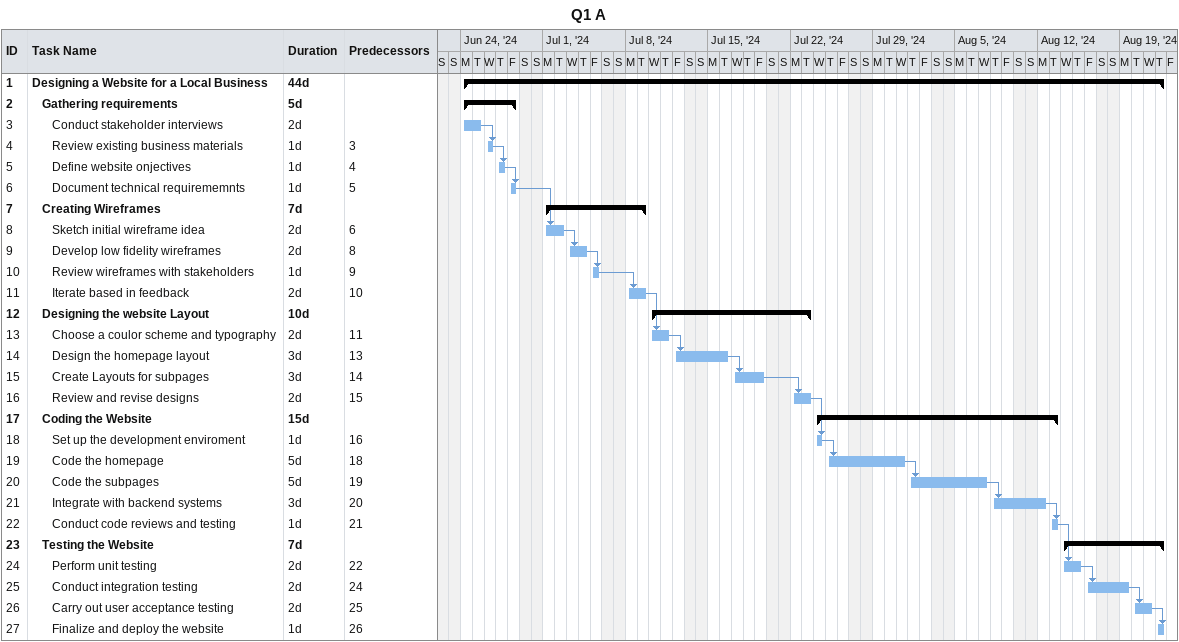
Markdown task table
Q1 A

| ID | Level | Task | Duration | Start | Finish | Predecessors |
|---|---|---|---|---|---|---|
| 1 | 1 | **Designing a Website for a Local Business** | 44d | 2024-06-24 | 2024-08-22 |  |
| 2 | 2 | **Gathering requirements** | 5d | 2024-06-24 | 2024-06-28 |  |
| 3 | 3 | Conduct stakeholder interviews | 2d | 2024-06-24 | 2024-06-25 |  |
| 4 | 3 | Review existing business materials | 1d | 2024-06-26 | 2024-06-26 | 3 |
| 5 | 3 | Define website onjectives | 1d | 2024-06-27 | 2024-06-27 | 4 |
| 6 | 3 | Document technical requirememnts | 1d | 2024-06-28 | 2024-06-28 | 5 |
| 7 | 2 | **Creating Wireframes** | 7d | 2024-07-01 | 2024-07-09 |  |
| 8 | 3 | Sketch initial wireframe idea | 2d | 2024-07-01 | 2024-07-02 | 6 |
| 9 | 3 | Develop low fidelity wireframes | 2d | 2024-07-03 | 2024-07-04 | 8 |
| 10 | 3 | Review wireframes with stakeholders | 1d | 2024-07-05 | 2024-07-05 | 9 |
| 11 | 3 | Iterate based in feedback | 2d | 2024-07-08 | 2024-07-09 | 10 |
| 12 | 2 | **Designing the website Layout** | 10d | 2024-07-10 | 2024-07-23 |  |
| 13 | 3 | Choose a coulor scheme and typography | 2d | 2024-07-10 | 2024-07-11 | 11 |
| 14 | 3 | Design the homepage layout | 3d | 2024-07-12 | 2024-07-16 | 13 |
| 15 | 3 | Create Layouts for subpages | 3d | 2024-07-17 | 2024-07-19 | 14 |
| 16 | 3 | Review and revise designs | 2d | 2024-07-22 | 2024-07-23 | 15 |
| 17 | 2 | **Coding the Website** | 15d | 2024-07-24 | 2024-08-13 |  |
| 18 | 3 | Set up the development enviroment | 1d | 2024-07-24 | 2024-07-24 | 16 |
| 19 | 3 | Code the homepage | 5d | 2024-07-25 | 2024-07-31 | 18 |
| 20 | 3 | Code the subpages | 5d | 2024-08-01 | 2024-08-07 | 19 |
| 21 | 3 | Integrate with backend systems | 3d | 2024-08-08 | 2024-08-12 | 20 |
| 22 | 3 | Conduct code reviews and testing | 1d | 2024-08-13 | 2024-08-13 | 21 |
| 23 | 2 | **Testing the Website** | 7d | 2024-08-14 | 2024-08-22 |  |
| 24 | 3 | Perform unit testing | 2d | 2024-08-14 | 2024-08-15 | 22 |
| 25 | 3 | Conduct integration testing | 2d | 2024-08-16 | 2024-08-19 | 24 |
| 26 | 3 | Carry out user acceptance testing | 2d | 2024-08-20 | 2024-08-21 | 25 |
| 27 | 3 | Finalize and deploy the website | 1d | 2024-08-22 | 2024-08-22 | 26 |
